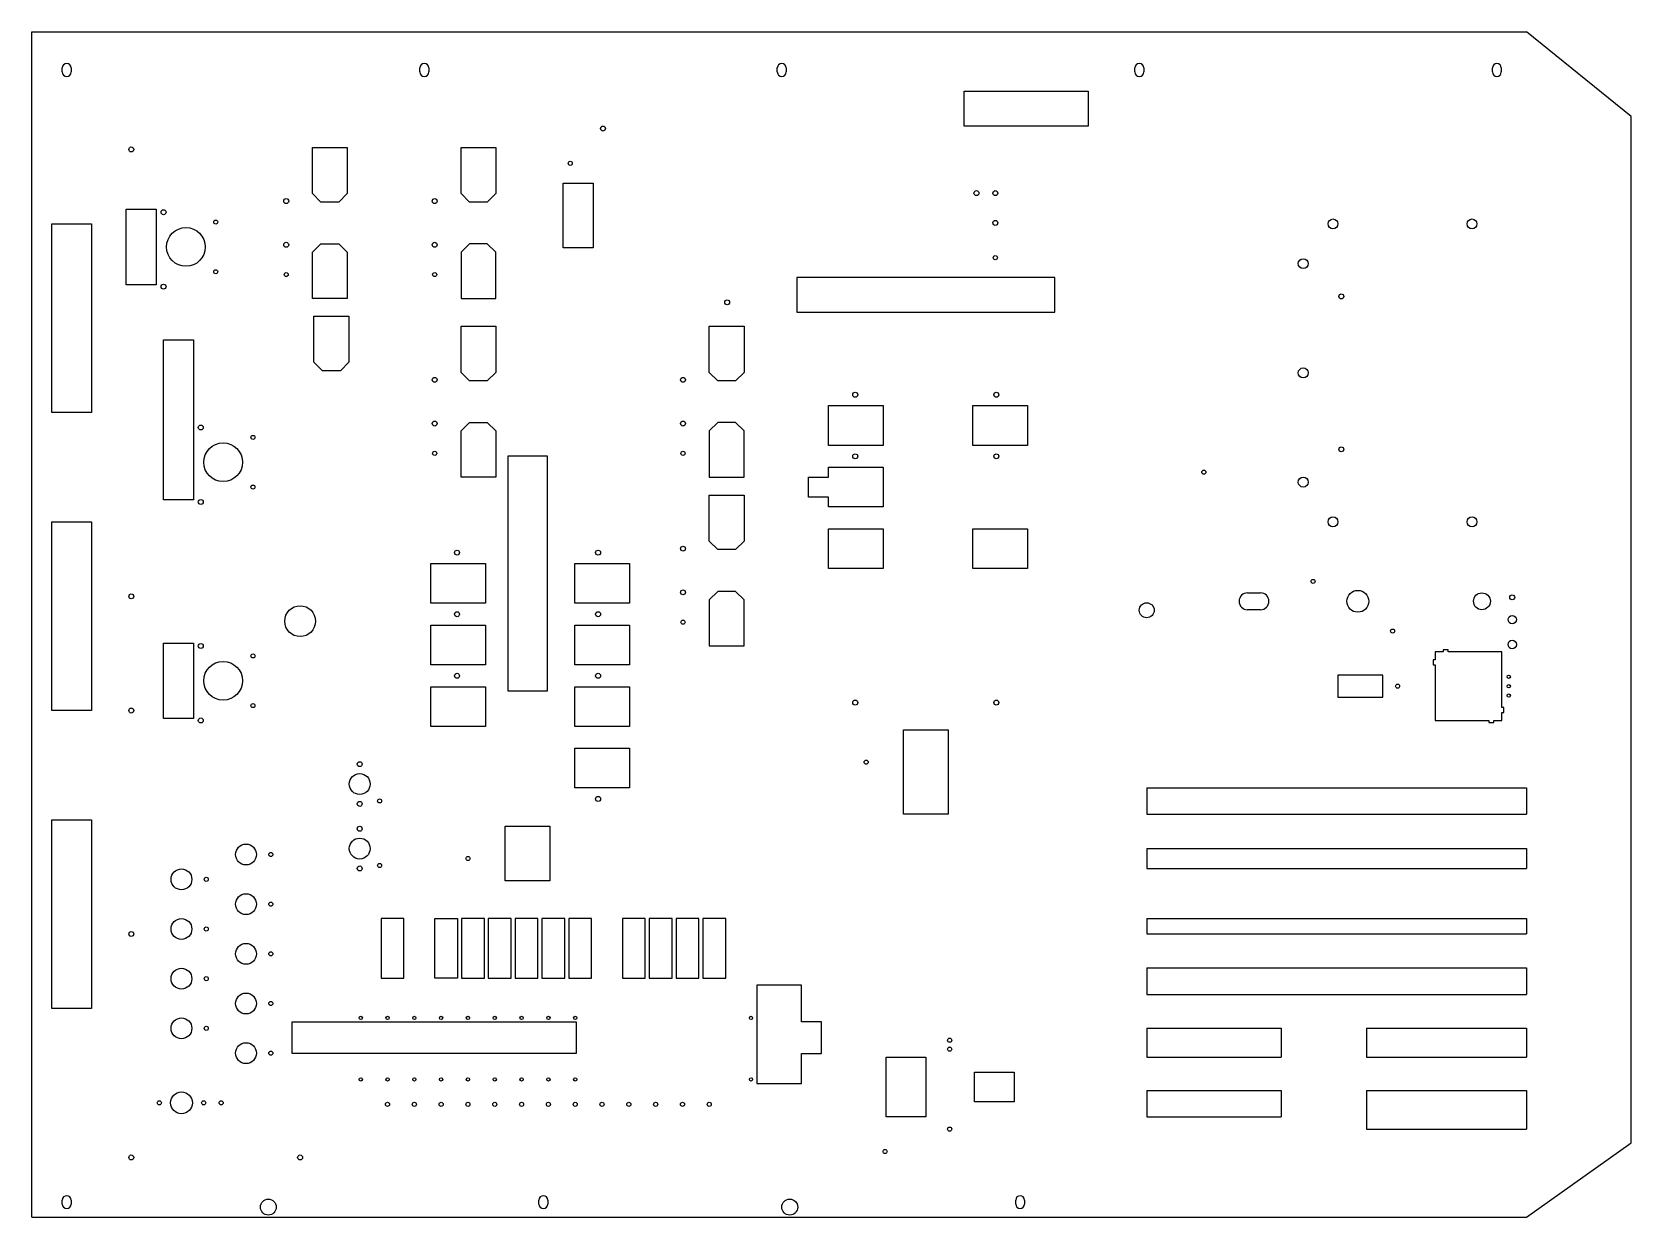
# Model space of a CAD drawing. Header units: millimetres. Extents: x 0 to 1610, y 0 to 1193.
import ezdxf

# ---------------------------------------------------------------- set-up
doc = ezdxf.new("R2010")
doc.units = ezdxf.units.MM

msp = doc.modelspace()

# ---------------------------------------------------------------- linework, layer by layer
at = {"color": 7, "linetype": 'Continuous'}
for p, q in [((0, 0), (0, 1193.3)), ((0, 1193.3), (1505, 1193.3)), ((1610.1, 1108.2), (1505, 1193.3)), ((30.5, 1153), (30.5, 1157)), ((39.5, 1157), (39.5, 1153)), ((390.5, 1153), (390.5, 1157)), ((399.5, 1157), (399.5, 1153)), ((750.5, 1153), (750.5, 1157)), ((759.5, 1157), (759.5, 1153)), ((1110.5, 1153), (1110.5, 1157)), ((1119.5, 1157), (1119.5, 1153)), ((1470.5, 1153), (1470.5, 1157)), ((1479.5, 1157), (1479.5, 1153)), ((938.5, 1098.5), (938.5, 1133.5)), ((938.5, 1133.5), (1063.5, 1133.5)), ((1063.5, 1133.5), (1063.5, 1098.5)), ((1063.5, 1098.5), (938.5, 1098.5)), ((1610.1, 74.7), (1610.1, 1108.2)), ((282.5, 1030.5), (282.5, 1077)), ((282.5, 1077), (317.5, 1077)), ((317.5, 1077), (317.5, 1030.5)), ((432, 1030.5), (432, 1077)), ((432, 1077), (467, 1077)), ((467, 1077), (467, 1030.5)), ((291, 1022), (282.5, 1030.5)), ((317.5, 1030.5), (309, 1022)), ((440.5, 1022), (432, 1030.5)), ((467, 1030.5), (458.5, 1022)), ((535, 976), (535, 1041)), ((535, 1041), (565, 1041)), ((565, 1041), (565, 976)), ((95, 938.8), (95, 1014.8)), ((95, 1014.8), (125, 1014.8)), ((125, 1014.8), (125, 938.8)), ((309, 1022), (291, 1022)), ((458.5, 1022), (440.5, 1022)), ((20, 810), (20, 1000)), ((20, 1000), (60, 1000)), ((60, 1000), (60, 810)), ((282.5, 971.5), (291, 980)), ((282.5, 925), (282.5, 971.5)), ((291, 980), (309, 980)), ((309, 980), (317.5, 971.5)), ((317.5, 971.5), (317.5, 925)), ((440.5, 980), (432, 971.5)), ((432, 971.5), (432, 925)), ((458.5, 980), (440.5, 980)), ((467, 971.5), (458.5, 980)), ((467, 925), (467, 971.5)), ((565, 976), (535, 976)), ((125, 938.8), (95, 938.8)), ((1030, 946), (770, 946)), ((770, 946), (770, 911)), ((1030, 911), (1030, 946)), ((317.5, 925), (282.5, 925)), ((432, 925), (467, 925)), ((283.9, 860.7), (283.9, 907.2)), ((283.9, 907.2), (318.9, 907.2)), ((318.9, 907.2), (318.9, 860.7)), ((770, 911), (1030, 911)), ((432, 850.5), (432, 897)), ((432, 897), (467, 897)), ((467, 897), (467, 850.5)), ((682, 850.5), (682, 897)), ((682, 897), (717, 897)), ((717, 897), (717, 850.5)), ((132.5, 722), (132.5, 883.3)), ((132.5, 883.3), (162.5, 883.3)), ((162.5, 883.3), (162.5, 722)), ((292.4, 852.2), (283.9, 860.7)), ((318.9, 860.7), (310.5, 852.2)), ((310.5, 852.2), (292.4, 852.2)), ((440.5, 842), (432, 850.5)), ((458.5, 842), (440.5, 842)), ((467, 850.5), (458.5, 842)), ((690.5, 842), (682, 850.5)), ((708.5, 842), (690.5, 842)), ((717, 850.5), (708.5, 842)), ((60, 810), (20, 810)), ((802, 777), (802, 817)), ((802, 817), (857, 817)), ((857, 817), (857, 777)), ((947.5, 777), (947.5, 817)), ((947.5, 817), (1002.5, 817)), ((1002.5, 817), (1002.5, 777)), ((432, 791.5), (440.5, 800)), ((432, 745), (432, 791.5)), ((440.5, 800), (458.5, 800)), ((458.5, 800), (467, 791.5)), ((467, 791.5), (467, 745)), ((690.5, 800), (682, 791.5)), ((682, 791.5), (682, 745)), ((708.5, 800), (690.5, 800)), ((717, 791.5), (708.5, 800)), ((717, 745), (717, 791.5)), ((857, 777), (802, 777)), ((1002.5, 777), (947.5, 777)), ((479, 766), (479, 530)), ((519, 766), (479, 766)), ((519, 530), (519, 766)), ((467, 745), (432, 745)), ((682, 745), (717, 745)), ((782, 725), (782, 745)), ((782, 745), (802, 745)), ((802, 745), (802, 755)), ((802, 755), (857, 755)), ((857, 755), (857, 715)), ((682, 680.5), (682, 727)), ((682, 727), (717, 727)), ((717, 727), (717, 680.5)), ((802, 725), (782, 725)), ((802, 715), (802, 725)), ((162.5, 722), (132.5, 722)), ((857, 715), (802, 715)), ((20, 510), (20, 700)), ((20, 700), (60, 700)), ((60, 700), (60, 510)), ((802, 653), (802, 693)), ((802, 693), (857, 693)), ((857, 693), (857, 653)), ((947.5, 653), (947.5, 693)), ((947.5, 693), (1002.5, 693)), ((1002.5, 693), (1002.5, 653)), ((690.5, 672), (682, 680.5)), ((717, 680.5), (708.5, 672)), ((708.5, 672), (690.5, 672)), ((401.5, 618), (401.5, 658)), ((401.5, 658), (456.5, 658)), ((456.5, 658), (456.5, 618)), ((546.5, 618), (546.5, 658)), ((546.5, 658), (601.5, 658)), ((601.5, 658), (601.5, 618)), ((857, 653), (802, 653)), ((1002.5, 653), (947.5, 653)), ((690.5, 630), (682, 621.5)), ((708.5, 630), (690.5, 630)), ((717, 621.5), (708.5, 630)), ((1224, 628.5), (1237, 628.5)), ((456.5, 618), (401.5, 618)), ((601.5, 618), (546.5, 618)), ((682, 621.5), (682, 575)), ((717, 575), (717, 621.5)), ((401.5, 556), (401.5, 596)), ((401.5, 596), (456.5, 596)), ((456.5, 596), (456.5, 556)), ((546.5, 556), (546.5, 596)), ((546.5, 596), (601.5, 596)), ((601.5, 596), (601.5, 556)), ((1237, 611.5), (1224, 611.5)), ((132.5, 502), (132.5, 578)), ((132.5, 578), (162.5, 578)), ((162.5, 578), (162.5, 502)), ((682, 575), (717, 575)), ((1421, 569), (1413, 569)), ((1413, 569), (1413, 561)), ((1426, 571), (1421, 571)), ((1421, 571), (1421, 569)), ((1426, 569), (1426, 571)), ((1480, 569), (1426, 569)), ((1480, 513), (1480, 569)), ((456.5, 556), (401.5, 556)), ((601.5, 556), (546.5, 556)), ((1413, 561), (1411, 561)), ((1411, 561), (1411, 556)), ((1411, 556), (1413, 556)), ((1413, 556), (1413, 500)), ((401.5, 494), (401.5, 534)), ((401.5, 534), (456.5, 534)), ((456.5, 534), (456.5, 494)), ((546.5, 494), (546.5, 534)), ((546.5, 534), (601.5, 534)), ((601.5, 534), (601.5, 494)), ((1360.1, 545.6), (1314.9, 545.6)), ((1314.9, 545.6), (1314.9, 523.4)), ((1360.1, 523.4), (1360.1, 545.6)), ((479, 530), (519, 530)), ((1314.9, 523.4), (1360.1, 523.4)), ((60, 510), (20, 510)), ((162.5, 502), (132.5, 502)), ((1413, 500), (1467, 500)), ((1467, 500), (1467, 498)), ((1472, 498), (1472, 500)), ((1472, 500), (1480, 500)), ((1482, 513), (1480, 513)), ((1480, 500), (1480, 508)), ((1480, 508), (1482, 508)), ((1482, 508), (1482, 513)), ((456.5, 494), (401.5, 494)), ((601.5, 494), (546.5, 494)), ((877.5, 405.5), (877.5, 490.5)), ((877.5, 490.5), (922.5, 490.5)), ((922.5, 490.5), (922.5, 405.5)), ((1467, 498), (1472, 498)), ((546.5, 432), (546.5, 472)), ((546.5, 472), (601.5, 472)), ((601.5, 472), (601.5, 432)), ((601.5, 432), (546.5, 432)), ((1122.5, 432), (1505, 432)), ((1122.5, 432), (1122.5, 405.5)), ((1505, 432), (1505, 405.5)), ((922.5, 405.5), (877.5, 405.5)), ((1122.5, 405.5), (1505, 405.5)), ((20, 210), (20, 400)), ((20, 400), (60, 400)), ((60, 400), (60, 210)), ((476.5, 338.5), (476.5, 393.5)), ((476.5, 393.5), (521.5, 393.5)), ((521.5, 393.5), (521.5, 338.5)), ((1122.5, 371), (1505, 371)), ((1122.5, 371), (1122.5, 351)), ((1505, 371), (1505, 351)), ((521.5, 338.5), (476.5, 338.5)), ((1122.5, 351), (1505, 351)), ((351.5, 300.5), (351.5, 240.5)), ((374.5, 300.5), (351.5, 300.5)), ((374.5, 240.5), (374.5, 300.5)), ((405.5, 240.5), (405.5, 300.5)), ((405.5, 300.5), (428.5, 300.5)), ((428.5, 300.5), (428.5, 240.5)), ((455.5, 300.5), (432.5, 300.5)), ((432.5, 300.5), (432.5, 240.5)), ((455.5, 240.5), (455.5, 300.5)), ((482.5, 300.5), (459.5, 300.5)), ((459.5, 300.5), (459.5, 240.5)), ((482.5, 240.5), (482.5, 300.5)), ((509.5, 300.5), (486.5, 300.5)), ((486.5, 300.5), (486.5, 240.5)), ((509.5, 240.5), (509.5, 300.5)), ((536.5, 300.5), (513.5, 300.5)), ((513.5, 300.5), (513.5, 240.5)), ((536.5, 240.5), (536.5, 300.5)), ((563.5, 300.5), (540.5, 300.5)), ((540.5, 300.5), (540.5, 240.5)), ((563.5, 240.5), (563.5, 300.5)), ((617.5, 300.5), (594.5, 300.5)), ((594.5, 300.5), (594.5, 240.5)), ((617.5, 240.5), (617.5, 300.5)), ((644.5, 300.5), (621.5, 300.5)), ((621.5, 300.5), (621.5, 240.5)), ((644.5, 240.5), (644.5, 300.5)), ((671.5, 300.5), (648.5, 300.5)), ((648.5, 300.5), (648.5, 240.5)), ((671.5, 240.5), (671.5, 300.5)), ((698.5, 300.5), (675.5, 300.5)), ((675.5, 300.5), (675.5, 240.5)), ((698.5, 240.5), (698.5, 300.5)), ((1122.5, 300.5), (1505, 300.5)), ((1122.5, 300.5), (1122.5, 285)), ((1505, 300.5), (1505, 285)), ((1122.5, 285), (1505, 285)), ((1122.5, 251), (1505, 251)), ((1122.5, 251), (1122.5, 224.1)), ((1505, 251), (1505, 224.1)), ((351.5, 240.5), (374.5, 240.5)), ((428.5, 240.5), (405.5, 240.5)), ((432.5, 240.5), (455.5, 240.5)), ((459.5, 240.5), (482.5, 240.5)), ((486.5, 240.5), (509.5, 240.5)), ((513.5, 240.5), (536.5, 240.5)), ((540.5, 240.5), (563.5, 240.5)), ((594.5, 240.5), (617.5, 240.5)), ((621.5, 240.5), (644.5, 240.5)), ((648.5, 240.5), (671.5, 240.5)), ((675.5, 240.5), (698.5, 240.5)), ((775, 233.5), (730, 233.5)), ((730, 233.5), (730, 134.5)), ((775, 196.5), (775, 233.5)), ((60, 210), (20, 210)), ((1122.5, 224.1), (1505, 224.1)), ((262, 164.5), (262, 196.5)), ((262, 196.5), (548, 196.5)), ((548, 196.5), (548, 164.5)), ((795, 196.5), (775, 196.5)), ((795, 164.5), (795, 196.5)), ((1122.5, 190), (1257.7, 190)), ((1122.5, 190), (1122.5, 161)), ((1257.7, 190), (1257.7, 161)), ((1343.9, 190), (1505, 190)), ((1343.9, 190), (1343.9, 161)), ((1505, 190), (1505, 161)), ((548, 164.5), (262, 164.5)), ((775, 134.5), (775, 164.5)), ((775, 164.5), (795, 164.5)), ((860, 101), (860, 161)), ((860, 161), (900, 161)), ((900, 161), (900, 101)), ((949, 116), (949, 146)), ((949, 146), (989, 146)), ((989, 146), (989, 116)), ((1122.5, 161), (1257.7, 161)), ((1343.9, 161), (1505, 161)), ((730, 134.5), (775, 134.5)), ((989, 116), (949, 116)), ((1122.5, 127.4), (1257.7, 127.4)), ((1122.5, 127.4), (1122.5, 101)), ((1257.7, 127.4), (1257.7, 101)), ((1343.9, 127.4), (1505, 127.4)), ((1343.9, 127.4), (1343.9, 88.5)), ((1505, 127.4), (1505, 88.5)), ((900, 101), (860, 101)), ((1122.5, 101), (1257.7, 101)), ((1343.9, 88.5), (1505, 88.5)), ((1505, 0), (1610.1, 74.7)), ((30.5, 13), (30.5, 17)), ((39.5, 17), (39.5, 13)), ((510.5, 13), (510.5, 17)), ((519.5, 17), (519.5, 13)), ((990.5, 13), (990.5, 17)), ((999.5, 17), (999.5, 13)), ((0, 0), (1505, 0))]:
    msp.add_line(p, q, dxfattribs=at)
for centre, radius in [((575, 1096), 2.5), ((100, 1075), 2.5), ((542, 1061), 2.05), ((951, 1031), 2.5), ((970, 1031), 2.5), ((256, 1023), 2.5), ((405.5, 1023), 2.5), ((132.5, 1011.8), 2.5), ((185, 1001.8), 2.05), ((970, 1001), 2.5), ((1310, 1000), 5), ((1450, 1000), 5), ((155, 976.8), 19.5), ((256, 979), 2.5), ((405.5, 979), 2.5), ((970, 966), 2.05), ((185, 951.8), 2.05), ((256, 949), 2.05), ((405.5, 949), 2.05), ((1280, 960), 5), ((132.5, 936.8), 2.5), ((700, 921), 2.5), ((1318.4, 927), 2.5), ((1280, 850), 5), ((405.5, 843), 2.5), ((655.5, 843), 2.5), ((829, 828), 2.5), ((971, 828), 2.5), ((170, 795), 2.5), ((405.5, 799), 2.5), ((655.5, 799), 2.5), ((192.5, 760), 19.5), ((222.5, 785), 2.05), ((1318.4, 773), 2.5), ((405.5, 769), 2.05), ((655.5, 769), 2.05), ((829, 766), 2.5), ((971, 766), 2.5), ((1180, 750), 2.05), ((1280, 740), 5), ((222.5, 735), 2.05), ((170, 720), 2.5), ((1310, 700), 5), ((1450, 700), 5), ((428, 669), 2.5), ((570, 669), 2.5), ((655.5, 673), 2.5), ((655.5, 629), 2.5), ((1290, 640), 2.05), ((1335, 620), 11), ((1460, 620), 8.5), ((100, 625), 2.5), ((270, 600), 15.5), ((1122.5, 611), 7.5), ((1490.5, 624), 2.5), ((428, 607), 2.5), ((570, 607), 2.5), ((655.5, 599), 2.05), ((1490.5, 601.5), 4.25), ((1370, 590), 2.05), ((1490.5, 576.5), 4.25), ((170, 575), 2.5), ((222.5, 565), 2.05), ((192.5, 540), 19.5), ((428, 545), 2.5), ((570, 545), 2.5), ((1375.1, 534.5), 2.05), ((1487, 544), 1.65), ((1487, 534.5), 1.65), ((222.5, 515), 2.05), ((829, 518), 2.5), ((971, 518), 2.5), ((1487, 525), 1.65), ((100, 510), 2.5), ((170, 500), 2.5), ((330, 456), 2.5), ((840, 458), 2.05), ((330, 436), 10.5), ((350, 419), 2.05), ((570, 421), 2.5), ((330, 416), 2.5), ((330, 391), 2.5), ((215.5, 365), 10.5), ((330, 371), 10.5), ((240.5, 365), 2.05), ((350, 354), 2.05), ((439, 361), 2.05), ((150.5, 340), 10.5), ((175.5, 340), 2.05), ((330, 351), 2.5), ((215.5, 315), 10.5), ((240.5, 315), 2.05), ((150.5, 290), 10.5), ((175.5, 290), 2.05), ((100, 285), 2.5), ((215.5, 265), 10.5), ((240.5, 265), 2.05), ((150.5, 240), 10.5), ((175.5, 240), 2.05), ((215.5, 215), 10.5), ((240.5, 215), 2.05), ((150.5, 190), 10.5), ((331, 200.5), 1.65), ((358, 200.5), 1.65), ((385, 200.5), 1.65), ((412, 200.5), 1.65), ((439, 200.5), 1.65), ((466, 200.5), 1.65), ((493, 200.5), 1.65), ((520, 200.5), 1.65), ((547, 200.5), 1.65), ((724, 200.5), 1.65), ((175.5, 190), 2.05), ((924, 178), 2.1), ((215.5, 165), 10.5), ((240.5, 165), 2.05), ((924, 169), 2.1), ((331, 138.5), 1.65), ((358, 138.5), 1.65), ((385, 138.5), 1.65), ((412, 138.5), 1.65), ((439, 138.5), 1.65), ((466, 138.5), 1.65), ((493, 138.5), 1.65), ((520, 138.5), 1.65), ((547, 138.5), 1.65), ((724, 138.5), 1.65), ((128.2, 115), 2.1), ((150.5, 115), 11), ((172.8, 115), 2.1), ((190.5, 115), 2.05), ((358, 113.5), 2.05), ((385, 113.5), 2.05), ((412, 113.5), 2.05), ((439, 113.5), 2.05), ((466, 113.5), 2.05), ((493, 113.5), 2.05), ((520, 113.5), 2.05), ((547, 113.5), 2.05), ((574, 113.5), 2.05), ((601, 113.5), 2.05), ((628, 113.5), 2.05), ((655, 113.5), 2.05), ((682, 113.5), 2.05), ((924, 88.5), 2.1), ((859, 66), 2.05), ((100, 60), 2.5), ((270, 60), 2.5), ((238, 10), 8), ((763, 10), 8)]:
    msp.add_circle(centre, radius, dxfattribs=at)
for centre, radius, start, end in [((35, 1157), 4.5, 0, 180), ((395, 1157), 4.5, 0, 180), ((755, 1157), 4.5, 0, 180), ((1115, 1157), 4.5, 0, 180), ((1475, 1157), 4.5, 0, 180), ((35, 1153), 4.5, 180, 0), ((395, 1153), 4.5, 180, 0), ((755, 1153), 4.5, 180, 0), ((1115, 1153), 4.5, 180, 0), ((1475, 1153), 4.5, 180, 0), ((1224, 620), 8.5, 90, 270), ((1237, 620), 8.5, 270, 90), ((35, 17), 4.5, 0, 180), ((515, 17), 4.5, 0, 180), ((995, 17), 4.5, 0, 180), ((35, 13), 4.5, 180, 0), ((515, 13), 4.5, 180, 0), ((995, 13), 4.5, 180, 0)]:
    msp.add_arc(centre, radius, start, end, dxfattribs=at)

doc.saveas('drawing.dxf')
